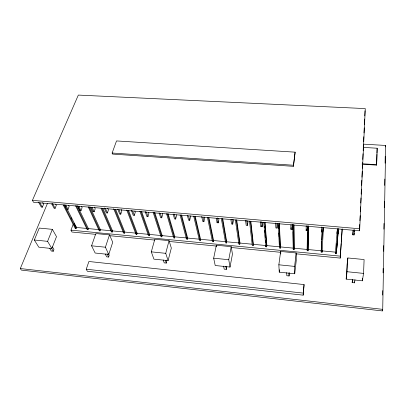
<?xml version="1.0" encoding="UTF-8"?>
<svg xmlns="http://www.w3.org/2000/svg" width="406" height="406" viewBox="0 0 406 406"><rect width="100%" height="100%" fill="white"/><g stroke="black" fill="none" stroke-linecap="round" stroke-linejoin="round"><path stroke-width="0.61" d="M303.165 295.157L304.064 284.57L88.904 261.5L86.25 269.214L87.336 271.238L303.165 295.157L304.064 284.57M307.753 226.178L307.378 230.781L306.154 230.674L306.22 225.68M307.378 230.781L307.459 225.792M307.469 229.385L307.119 250.715L308.052 250.806L308.616 226.299M307.251 249.462L307.54 231.867M308.052 250.806L308.514 225.706M47.522 203.233L20.3 268.554L21.381 270.097L382.356 310.92L382.381 309.651M382.65 295.071L382.736 290.635M383.061 272.883L383.147 268.442M383.462 251.324L383.568 245.62M383.873 229.136L383.98 223.432M384.274 207.583L384.391 201.244M384.685 185.395L384.802 179.051M385.096 163.202L385.228 156.229M382.356 310.92L382.721 309.352L385.7 145.46L363.578 144.155M362.122 164.181L376.621 165.13L376.93 154.361M376.971 153.098L377.164 148.231L363.243 147.393M376.621 165.13L377.164 148.231M362.37 280.805L363.558 273.395L364.106 259.541L347.846 257.962L346.973 265.509L346.176 279.12L362.37 280.805L362.472 278.308M359.716 228.771L365.278 108.595L78.333 95.08L32.424 200.346L33.531 202.279L359.442 230.801L359.716 228.771L32.424 200.346M359.442 230.801L359.736 224.488M359.914 220.702L360.147 215.647M360.325 211.861L360.558 206.806M360.736 203.02L360.97 197.966M361.147 194.18L361.381 189.13M361.558 185.339L361.792 180.289M361.939 177.133L362.203 171.449M362.35 168.292L362.614 162.608M362.761 159.451L363.025 153.767M363.172 150.611L363.436 144.927M363.583 141.77L363.817 136.72M363.994 132.929L364.228 127.88M364.375 124.723L364.639 119.039M364.786 115.883L365.019 110.828M323.13 227.527L322.77 232.151L321.532 232.044L321.775 227.04M352.449 279.328L352.175 282.581L354.534 282.83L354.585 281.82M322.202 250.888L322.095 252.151L321.156 252.06L322.161 231.943M321.74 241.357L321.156 252.06M321.801 240.098L322.151 233.171M322.77 232.151L322.993 227.776M322.095 252.151L323.425 227.593M353.093 230.263L352.773 234.825L354.037 234.937L354.123 233.227M346.176 279.12L347.049 271.721L347.846 257.962M296.03 253.801L340.213 258.089L341.177 243.539M341.263 242.27L342.146 228.984M340.213 258.089L342.197 229.07M335.412 252.146L335.32 253.415L336.269 253.506L336.361 252.238M337.071 243.564L336.488 251.771L338.188 232.202M337.163 242.301L337.386 239.144M337.609 235.987L337.746 234.095M337.315 230.035L337.071 233.425L338.32 233.536L338.558 230.141M335.32 253.415L337.422 228.776M337.071 233.425L337.442 229.04M336.269 253.506L338.056 232.679M338.32 233.536L338.761 228.527M321.532 232.044L321.735 229.796M306.154 230.674L306.332 228.999M294.726 273.771L296.253 260.469L296.177 252.958L280.632 251.456L278.851 264.803L279.247 272.162L294.726 273.771L294.619 266.402L296.177 252.958M293.954 225.02L294.142 249.472L293.218 249.385L293.365 248.142M286.702 272.67L286.809 275.73L289.067 275.963L289.27 272.771M352.773 234.825L353.382 229.801M354.215 231.516L354.428 229.801M292.533 224.848L292.142 229.426L290.929 229.319L291.138 227.654M354.037 234.937L354.656 229.913M279.247 272.162L279.561 269.762M293.401 166.338L295.111 152.159L116.517 140.928L112.132 153.032L112.518 154.087L293.401 166.338L295.111 152.159M278.232 223.691L279.445 248.066L280.358 248.152L279.435 223.752M352.175 282.581L352.591 279.511M275.588 223.006L275.867 227.974L277.065 228.081L277.465 223.528M354.534 282.83L354.971 279.759M263.804 222.432L265.798 246.762L266.706 246.848L266.889 245.615L265.057 222.498M265.798 246.762L265.986 245.528M260.505 221.686L260.951 226.649L262.139 226.756L262.555 222.224M260.951 226.649L261.124 225.553M385.467 146.881L385.7 145.46M249.517 221.184L252.278 245.468L253.177 245.554L253.38 244.326L250.822 221.255M245.579 220.387L246.183 225.335L247.361 225.437L247.934 222.178L247.787 220.935M235.368 219.95L238.885 244.184L239.773 244.27L239.992 243.052L236.723 220.027M230.029 267.052L232.445 254.126L231.222 246.67L216.352 245.229L213.668 258.191L215.221 265.509L230.029 267.052L228.745 259.718L231.222 246.67M223.625 266.123L224.203 269.163L226.37 269.391L226.736 267.478L226.507 266.26M230.897 219.712L231.567 224.031L232.734 224.137L233.359 220.894L233.171 219.656M221.356 218.727L225.609 242.91L226.492 242.996L226.726 241.788L222.757 218.809M216.291 218.433L217.098 222.742L218.25 222.848L218.925 219.626L218.702 218.387M217.098 222.742L217.327 221.671M207.476 217.514L212.455 241.651L213.328 241.737L213.581 240.535L208.928 217.601M193.682 216.099L199.422 240.403L200.285 240.489L200.559 239.291L195.169 216.17M201.696 216.55L202.772 221.468L203.913 221.569L204.639 218.372L204.375 217.134M180.061 214.911L186.506 239.17L187.364 239.251L187.648 238.063L181.594 214.982M187.359 215.297L188.587 220.204L189.714 220.306L190.49 217.124L190.191 215.896M168.099 260.616L171.327 248.051L169.048 240.646L154.808 239.266L151.306 251.862L153.91 259.14L168.099 260.616L165.734 253.329L169.048 240.646M166.572 213.734L173.702 237.941L174.555 238.023L174.854 236.845L168.15 213.81M163.248 260.048L164.197 262.87L166.272 263.088L166.754 261.231L166.384 260.099M173.139 213.947L174.539 218.956L175.656 219.052L176.483 215.896L176.174 214.779M153.138 212.358L161.015 236.728L161.857 236.81L162.177 235.632L154.752 212.419M159.081 212.719L160.629 217.717L161.74 217.814L162.608 214.672L162.268 213.561M139.892 211.201L148.439 235.526L149.276 235.602L149.611 234.435L141.552 211.267M145.16 211.506L146.855 216.489L147.951 216.586L148.87 213.47L148.5 212.358M126.773 210.059L135.974 234.328L136.807 234.409L137.152 233.252L128.692 210.724M131.382 210.303L133.219 215.276L134.305 215.373L135.264 212.272L134.863 211.161M113.69 208.725L123.622 233.145L124.444 233.227L124.804 232.075L115.659 209.364M108.757 254.45L112.726 242.23L109.488 234.876L95.831 233.557L91.578 245.808L95.156 253.034L108.757 254.45L105.403 247.208L109.488 234.876M105.306 254.029L106.626 256.836L108.62 257.044L109.204 255.237L108.686 254.11M117.73 209.11L119.709 214.074L120.785 214.165L121.79 211.084L121.14 209.425M101.058 208.182L111.376 231.973L112.193 232.054L112.569 230.907L102.825 208.242M104.215 207.928L106.326 212.881L107.392 212.977L108.443 209.912L107.747 208.258M88.219 206.862L99.237 230.811L100.043 230.892L100.434 229.75L90.015 206.913M91.081 207.309L93.075 211.699L94.131 211.795L95.222 208.75L94.481 207.101M75.577 205.761L87.204 229.659L88.006 229.735L88.412 228.603L77.414 205.812M63.24 205.03L75.277 228.517L76.069 228.593L76.485 227.467L67.376 209.547M77.84 206.152L79.952 210.531L80.997 210.623L82.129 207.598L81.606 206.502M86.813 228.451L76.095 227.431L76.247 227.01M95.943 234.363L71.958 232.034L70.974 230.156L73.197 224.254M49.786 248.426L51.349 251.04L53.262 251.238L53.947 249.477L52.404 246.858M51.846 248.533L56.495 236.642L52.369 229.344L39.265 228.076L34.327 239.997L38.793 247.178L51.846 248.533L47.583 241.342L52.369 229.344M64.721 205.005L66.949 209.374L67.985 209.466L69.157 206.461L68.604 205.365M51.729 203.868L54.069 208.227L55.094 208.319L56.307 205.329L55.729 204.238M38.56 202.198L41.31 207.09L42.325 207.182L43.574 204.213L42.671 202.574M362.177 163.755L376.687 164.699M112.132 153.032L293.386 165.242M88.072 228.573L110.772 230.735M112.036 230.857L123.383 231.938M124.647 232.059L212.292 240.413M213.556 240.535L238.779 242.935M240.037 243.057L252.019 244.199M253.283 244.321L335.255 252.131M70.974 230.156L340.401 256.15M109.199 235.647L154.64 240.063M169.16 241.474L216.499 246.072M231.014 247.482L280.881 252.329M34.327 239.997L47.583 241.342M91.578 245.808L105.403 247.208M151.306 251.862L165.734 253.329M213.668 258.191L228.745 259.718M278.851 264.803L294.619 266.402M347.049 271.721L363.558 273.395M86.25 269.214L303.18 293.102M20.3 268.554L382.721 309.352M51.4 248.102L53.262 251.238M39.889 202.827L42.325 207.182M52.475 203.411L55.094 208.319M64.072 205.101L76.069 228.593M65.386 205.629L65.955 206.75M71.243 217.91L71.816 219.032M74.095 223.508L76.095 227.431M65.767 205.096L67.985 209.466M76.419 205.837L88.006 229.735M78.891 206.243L80.997 210.623M107.047 253.679L108.62 257.044M89.061 206.938L100.043 230.892M92.147 207.4L94.131 211.795M101.916 208.258L112.193 232.054M105.524 208.572L107.392 212.977M114.791 209.379L124.444 233.227M119.039 209.755L120.785 214.165M127.87 210.724L136.807 234.409M132.681 210.947L134.305 215.373M140.77 211.277L149.276 235.602M146.459 212.155L147.951 216.586M165.338 260.266L166.272 263.088M154.026 212.434L161.857 236.81M160.37 213.373L161.74 217.814M167.465 213.81L174.555 238.023M174.265 214.048L175.656 219.052M180.964 214.987L187.364 239.251M188.653 216.012L189.714 220.306M194.596 216.175L200.285 240.489M202.985 217.266L203.913 221.569M208.4 217.596L213.328 241.737M216.352 245.229L216.596 246.467M225.807 266.346L226.37 269.391M217.342 217.915L218.25 222.848M222.285 218.809L226.492 242.996M231.978 219.194L232.734 224.137M236.307 220.032L239.773 244.27M246.767 220.488L247.361 225.437M250.466 221.265L253.177 245.554M261.708 221.793L262.139 226.756M264.407 226.162L264.509 227.416M264.768 230.537L264.92 232.41M265.174 235.536L265.326 237.408M265.58 240.53L265.732 242.407M264.763 222.513L266.706 246.848M276.836 223.731L277.065 228.081M278.536 224.919L278.719 228.674M278.937 233.059L279.12 236.815M279.333 241.194L279.521 244.95M280.632 251.456L280.754 253.953M279.201 223.777L280.358 248.152M288.981 272.908L289.067 275.963M290.838 224.96L290.929 229.319M292.051 224.442L292.142 229.426M292.802 224.96L293.218 249.385M293.096 231.836L293.335 246.259M293.771 224.422L294.142 249.472"/></g></svg>
